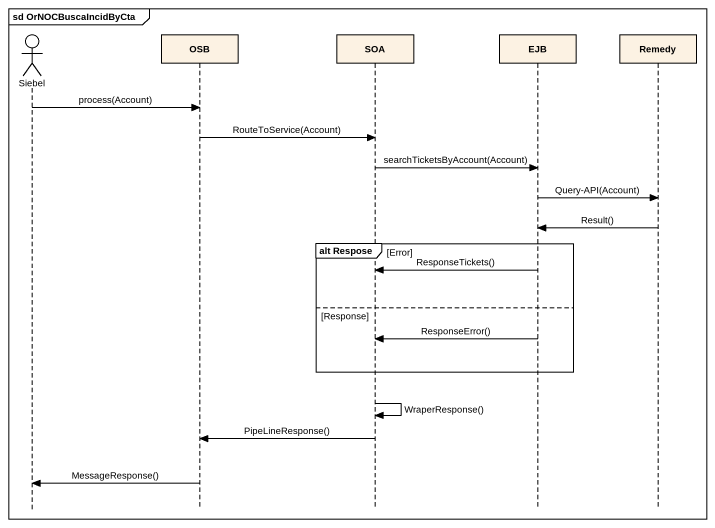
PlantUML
@startuml
mainframe sd OrNOCBuscaIncidByCta
hide footbox
actor Siebel
participant OSB
participant SOA
participant EJB
participant Remedy

Siebel -> OSB : process(Account)
OSB -> SOA : RouteToService(Account)
SOA -> EJB : searchTicketsByAccount(Account)
EJB -> Remedy : Query-API(Account)
Remedy -> EJB : Result()
group alt Respose [Error]
  EJB -> SOA : ResponseTickets()
else Response
  EJB -> SOA : ResponseError()
end
SOA -> SOA : WraperResponse()
SOA -> OSB : PipeLineResponse()
OSB -> Siebel : MessageResponse()
@enduml
